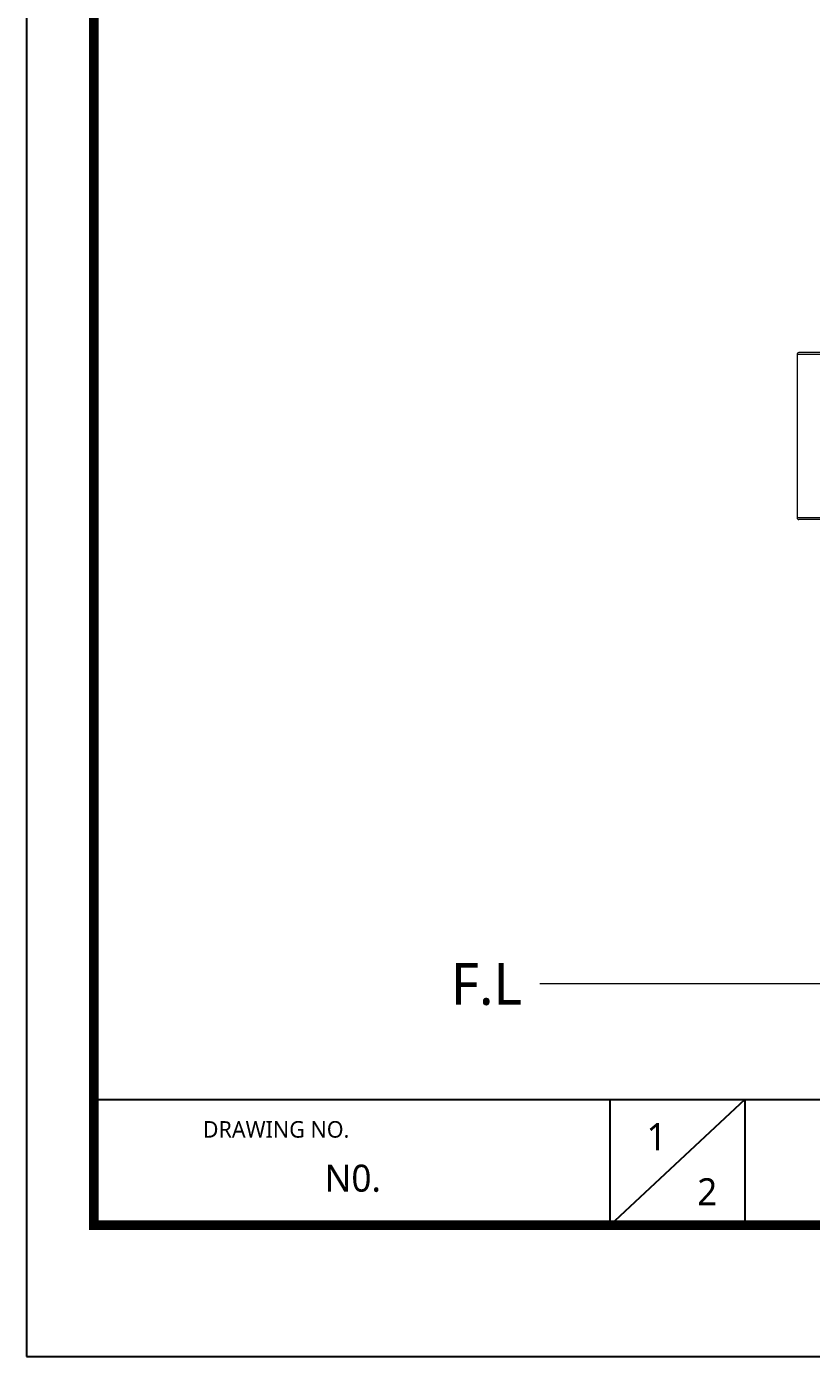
# Model space of a CAD drawing. Extents: x 4680 to 5808, y -3 to 824.
# Drawn here: x 4679.6 to 4891.4, y -2.7 to 355.9 of the extents above; entities that cross this region are included whole.
import ezdxf

# ---------------------------------------------------------------- set-up
doc = ezdxf.new("R2010")
doc.units = 0
doc.header["$LTSCALE"] = 4
doc.header["$MEASUREMENT"] = 0
doc.layers.get('0').update_dxf_attribs({"linetype": 'CONTINUOUS'})
doc.layers.add('1', color=7, linetype='CONTINUOUS')
doc.layers.add('치수선', color=7, linetype='CONTINUOUS', lineweight=20)
doc.styles.add('Daelim Dimension', font='NanumGothic.ttf')

msp = doc.modelspace()

# ---------------------------------------------------------------- linework, layer by layer
at = {"color": 5}
msp.add_line((4697.71, 66.54), (5606.3, 66.54), dxfattribs=at)
at = {"color": 5, "ltscale": 40}
for p, q in [((4836.98, 66.54), (4836.98, 32.54)), ((4836.98, 66.54), (4836.98, 32.54)), ((4873.37, 66.54), (4836.98, 32.54)), ((4873.37, 66.54), (4836.98, 32.54)), ((4873.37, 66.54), (4873.37, 32.54)), ((4873.37, 66.54), (4873.37, 32.54))]:
    msp.add_line(p, q, dxfattribs=at)
at = {"ltscale": 0.5}
msp.add_line((4697.71, 32.67), (4697.71, 32.67), dxfattribs=at)
msp.add_lwpolyline([(4679.56, -2.73), (5807.96, -2.73), (5807.96, 824.07), (4679.56, 824.07)], close=True, dxfattribs=at)
at = {"color": 5, "linetype": 'ByBlock', "lineweight": 200, "const_width": 2.6}
msp.add_lwpolyline([(4697.71, 32.67), (5789.71, 32.67), (5789.71, 804.87), (4697.71, 804.87)], close=True, dxfattribs=at)
at = {"layer": '1', "color": 7, "linetype": 'Continuous', "lineweight": 18}
for p, q in [((4887.5, 267.45), (4887.5, 223.45)), ((4887.5, 267.45), (4887.5, 223.45)), ((4902.5, 267.95), (4888, 267.95)), ((4902.5, 267.95), (4888, 267.95)), ((4902.5, 222.95), (4888, 222.95)), ((4902.5, 222.95), (4888, 222.95))]:
    msp.add_line(p, q, dxfattribs=at)
at = {"layer": '1', "color": 7, "linetype": 'Continuous', "lineweight": 13}
for p, q in [((4902.5, 267.45), (4887.5, 267.45)), ((4902.5, 267.45), (4887.5, 267.45)), ((4902.5, 223.45), (4887.5, 223.45)), ((4902.5, 223.45), (4887.5, 223.45))]:
    msp.add_line(p, q, dxfattribs=at)
at = {"layer": '1', "color": 7, "linetype": 'Continuous', "lineweight": 18}
for centre, start, end in [((4888, 267.45), 90, 180), ((4888, 267.45), 90, 180), ((4888, 223.45), 180, 270), ((4888, 223.45), 180, 270)]:
    msp.add_arc(centre, 0.5, start, end, dxfattribs=at)
at = {"layer": '치수선'}
msp.add_line((5482.37, 97.75), (4818.07, 97.75), dxfattribs=at)

# ---------------------------------------------------------------- texts
at = {"color": 5, "ltscale": 40, "style": 'Daelim Dimension'}
msp.add_text('DRAWING NO.', height=4.453, dxfattribs=at).set_placement((4727.13, 56.26))
at = {"attachment_point": 1, "style": 'Daelim Dimension'}
for s, insert, char_height, width in [('1', (4846.88, 60.17), 7.29, 10.17), ('N0. ', (4760.01, 48.97), 7.287, 45.7148), ('2', (4860.55, 45.31), 7.29, 10.17)]:
    msp.add_mtext(s, dxfattribs=dict(at, insert=insert, char_height=char_height, width=width))
at = {"layer": '치수선', "insert": (4813.26, 103.35), "char_height": 11.25, "attachment_point": 3, "style": 'Daelim Dimension'}
msp.add_mtext_dynamic_manual_height_columns('F.L', width=17.4109, gutter_width=12.5, heights=[0], dxfattribs=at)

doc.saveas('drawing.dxf')
